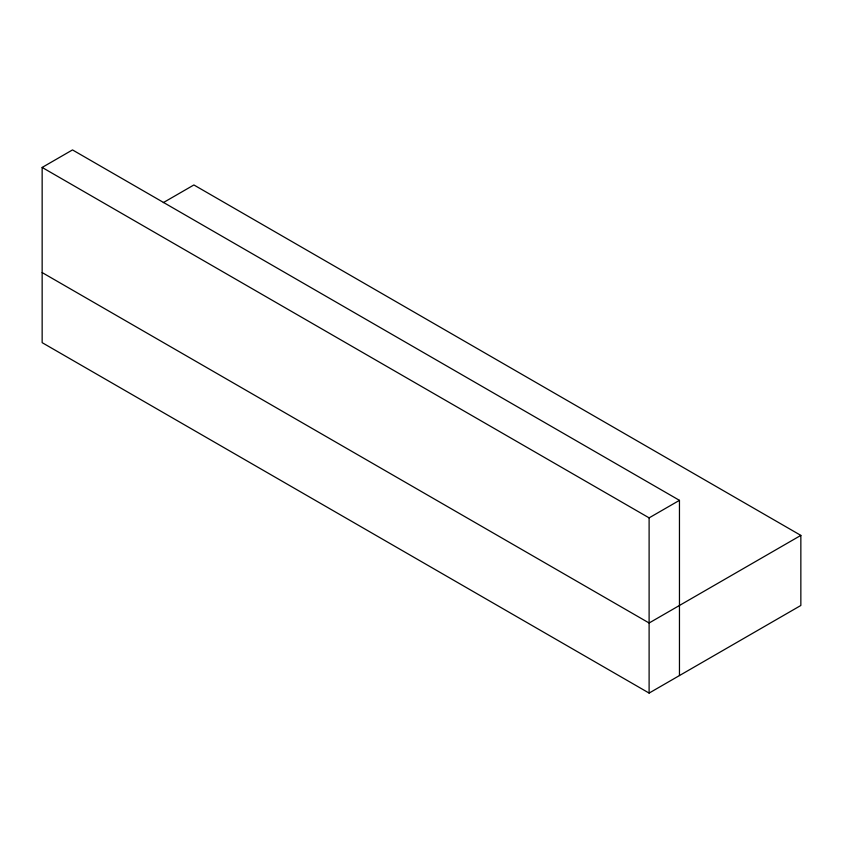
<?xml version="1.0" encoding="UTF-8"?>
<svg xmlns="http://www.w3.org/2000/svg" width="843" height="843" viewBox="0 0 843 843"><rect width="100%" height="100%" fill="white"/><g stroke="black" fill="none" stroke-linecap="round" stroke-linejoin="round"><path stroke-width="1.26" d="M163.321 202.615L193.89 184.965L800.85 535.389L800.85 605.474L649.11 693.083L42.15 342.658L42.15 167.441L72.498 149.917L679.458 500.342L679.458 675.559M42.15 167.441L649.11 517.865L679.458 500.342M800.85 535.389L649.11 622.998L42.15 272.574M649.11 517.865L649.11 693.083"/></g></svg>
